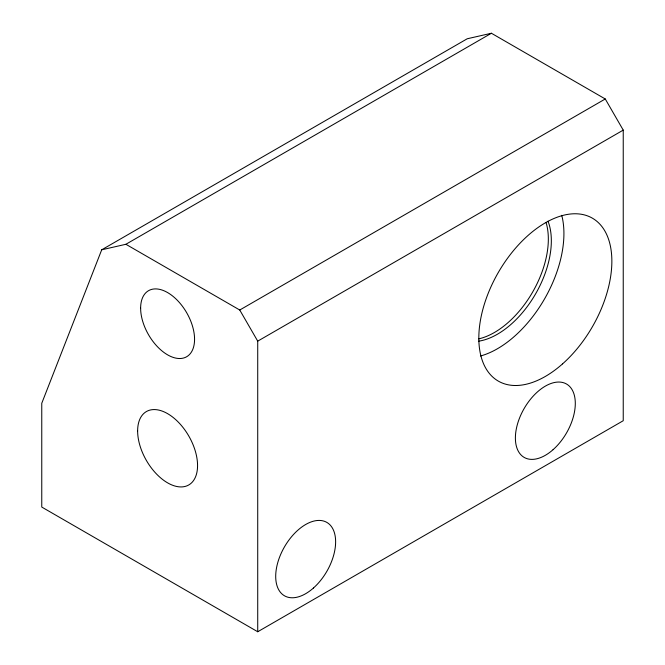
<?xml version="1.0" encoding="UTF-8"?>
<svg xmlns="http://www.w3.org/2000/svg" width="665" height="665" viewBox="0 0 665 665"><rect width="100%" height="100%" fill="white"/><g stroke="black" fill="none" stroke-linecap="round" stroke-linejoin="round"><path stroke-width="1" d="M101.712 249.799L41.762 403.281L41.762 507.062L257.721 631.75L623.238 420.721L623.238 130.116L605.266 98.977L491.41 33.25L467.229 38.77L101.712 249.799L125.893 244.279L491.41 33.25M125.893 244.279L239.749 310.015L605.266 98.977M257.721 631.75L257.721 341.145L623.238 130.116M239.749 310.015L257.721 341.145M561.742 215.319A94.064 54.306 -60 0 1 480.521 355.991M548.002 221.187A76.267 44.031 -60 0 1 535.541 293.972A76.267 44.031 -60 0 1 478.733 341.162M546.015 222.359A76.267 44.031 -60 0 1 532.54 292.243A76.267 44.031 -60 0 1 478.758 338.859M140.631 308.136A38.129 22.02 60 0 0 181.08 358.46A38.129 22.02 60 0 0 181.08 304.528A38.129 22.02 60 0 0 140.631 308.136M137.63 430.953A42.369 24.464 60 0 0 182.576 486.863A42.369 24.464 60 0 0 182.576 426.938A42.369 24.464 60 0 0 137.63 430.953M313.415 588.043A42.369 24.464 -60 0 0 326.848 522.407A42.369 24.464 -60 0 0 276.723 566.854A42.369 24.464 -60 0 0 313.415 588.043M553.097 449.656A42.369 24.464 -60 0 0 566.53 384.029A42.369 24.464 -60 0 0 516.406 428.476A42.369 24.464 -60 0 0 553.097 449.656M562.557 363.88A94.064 54.306 -60 0 0 592.374 218.17A94.064 54.306 -60 0 0 481.094 316.848A94.064 54.306 -60 0 0 562.557 363.88"/></g></svg>
